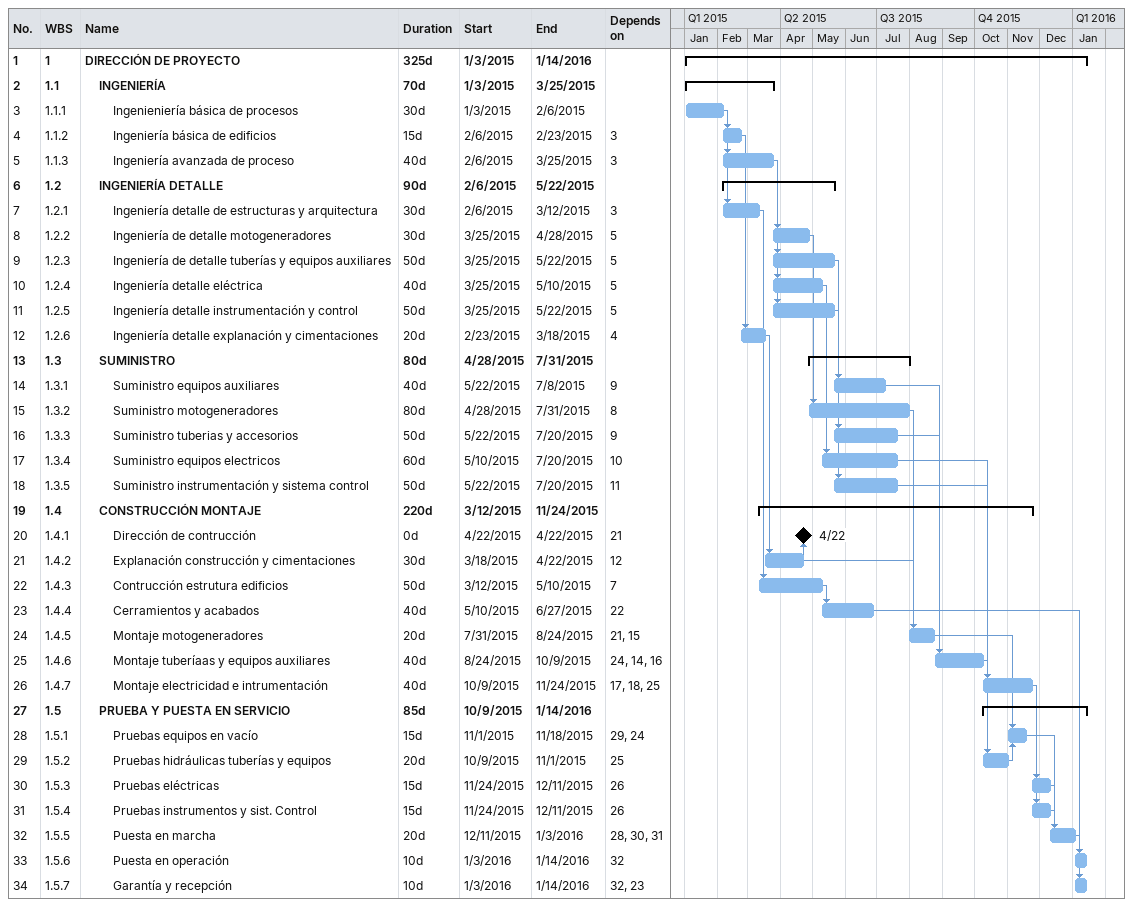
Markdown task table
| ID | WBS | Task | Duration | Start | Finish | Predecessors |
|---|---|---|---|---|---|---|
| 1 | 1 | **DIRECCIÓN DE PROYECTO** | 325d | 2015-01-03 | 2016-01-14 |  |
| 2 | 1.1 | **INGENIERÍA** | 70d | 2015-01-03 | 2015-03-25 |  |
| 3 | 1.1.1 | Ingenieniería básica de procesos | 30d | 2015-01-03 | 2015-02-06 |  |
| 4 | 1.1.2 | Ingeniería básica de edificios | 15d | 2015-02-06 | 2015-02-23 | 3 |
| 5 | 1.1.3 | Ingeniería avanzada de proceso | 40d | 2015-02-06 | 2015-03-25 | 3 |
| 6 | 1.2 | **INGENIERÍA DETALLE** | 90d | 2015-02-06 | 2015-05-22 |  |
| 7 | 1.2.1 | Ingeniería detalle de estructuras y arquitectura | 30d | 2015-02-06 | 2015-03-12 | 3 |
| 8 | 1.2.2 | Ingeniería de detalle motogeneradores | 30d | 2015-03-25 | 2015-04-28 | 5 |
| 9 | 1.2.3 | Ingeniería de detalle tuberías y equipos auxiliares | 50d | 2015-03-25 | 2015-05-22 | 5 |
| 10 | 1.2.4 | Ingeniería detalle eléctrica | 40d | 2015-03-25 | 2015-05-10 | 5 |
| 11 | 1.2.5 | Ingeniería detalle instrumentación y control | 50d | 2015-03-25 | 2015-05-22 | 5 |
| 12 | 1.2.6 | Ingeniería detalle explanación y cimentaciones | 20d | 2015-02-23 | 2015-03-18 | 4 |
| 13 | 1.3 | **SUMINISTRO** | 80d | 2015-04-28 | 2015-07-31 |  |
| 14 | 1.3.1 | Suministro equipos auxiliares | 40d | 2015-05-22 | 2015-07-08 | 9 |
| 15 | 1.3.2 | Suministro motogeneradores | 80d | 2015-04-28 | 2015-07-31 | 8 |
| 16 | 1.3.3 | Suministro tuberias y accesorios | 50d | 2015-05-22 | 2015-07-20 | 9 |
| 17 | 1.3.4 | Suministro equipos electricos | 60d | 2015-05-10 | 2015-07-20 | 10 |
| 18 | 1.3.5 | Suministro instrumentación y sistema control | 50d | 2015-05-22 | 2015-07-20 | 11 |
| 19 | 1.4 | **CONSTRUCCIÓN MONTAJE** | 220d | 2015-03-12 | 2015-11-24 |  |
| 20 | 1.4.1 | Dirección de contrucción | 0d | 2015-04-22 | 2015-04-22 | 21 |
| 21 | 1.4.2 | Explanación construcción y cimentaciones | 30d | 2015-03-18 | 2015-04-22 | 12 |
| 22 | 1.4.3 | Contrucción estrutura edificios | 50d | 2015-03-12 | 2015-05-10 | 7 |
| 23 | 1.4.4 | Cerramientos y acabados | 40d | 2015-05-10 | 2015-06-27 | 22 |
| 24 | 1.4.5 | Montaje motogeneradores | 20d | 2015-07-31 | 2015-08-24 | 21, 15 |
| 25 | 1.4.6 | Montaje tuberíaas y equipos auxiliares | 40d | 2015-08-24 | 2015-10-09 | 24, 14, 16 |
| 26 | 1.4.7 | Montaje electricidad e intrumentación | 40d | 2015-10-09 | 2015-11-24 | 17, 18, 25 |
| 27 | 1.5 | **PRUEBA Y PUESTA EN SERVICIO** | 85d | 2015-10-09 | 2016-01-14 |  |
| 28 | 1.5.1 | Pruebas equipos en vacío | 15d | 2015-11-01 | 2015-11-18 | 29, 24 |
| 29 | 1.5.2 | Pruebas hidráulicas tuberías y equipos | 20d | 2015-10-09 | 2015-11-01 | 25 |
| 30 | 1.5.3 | Pruebas eléctricas | 15d | 2015-11-24 | 2015-12-11 | 26 |
| 31 | 1.5.4 | Pruebas instrumentos y sist. Control | 15d | 2015-11-24 | 2015-12-11 | 26 |
| 32 | 1.5.5 | Puesta en marcha | 20d | 2015-12-11 | 2016-01-03 | 28, 30, 31 |
| 33 | 1.5.6 | Puesta en operación | 10d | 2016-01-03 | 2016-01-14 | 32 |
| 34 | 1.5.7 | Garantía y recepción | 10d | 2016-01-03 | 2016-01-14 | 32, 23 |
